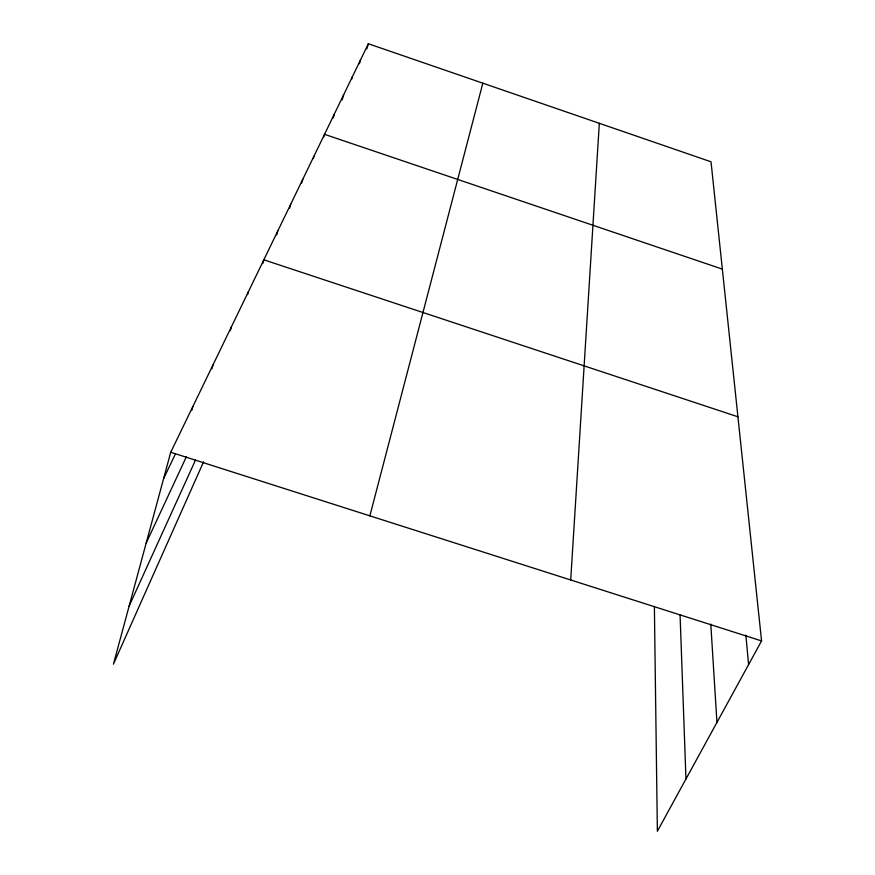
<?xml version="1.0" encoding="UTF-8"?>
<svg xmlns="http://www.w3.org/2000/svg" width="875" height="875" viewBox="0 0 875 875"><rect width="100%" height="100%" fill="white"/><g stroke="black" fill="none" stroke-linecap="round" stroke-linejoin="round"><path stroke-width="1.31" d="M570.708 579.972L599.331 123.309M369.873 515.845L482.836 83.18M654.38 606.528L657.366 831.25L761.567 640.916L711.025 161.787L368.353 43.75L170.734 452.266L113.433 664.169L203.569 461.825M191.811 410.353L192.872 406.503M211.914 368.802L213.008 364.864M230.333 330.652L231.405 326.834M247.548 294.547L248.292 291.933M262.741 263.627L263.823 259.82L737.92 416.784M276.642 234.916L277.769 230.989M289.614 208.053L290.719 204.225M301.689 183.039L302.772 179.32M313.261 158.637L314.016 156.067M323.794 136.839L324.538 134.323L722.345 269.117M333.233 117.863L334.392 113.936M342.147 99.903L343.656 94.795M351.63 79.264L352.373 76.781M359.417 63.711L360.588 59.795M366.822 48.858L368.353 43.75M129.128 606.112L195.475 460.141M146.158 543.134L186.331 456.838M163.581 478.702L175.295 454.212M170.734 452.266L761.567 640.916M745.872 635.13L748.595 664.606M710.795 624.116L716.953 722.411M680.072 614.862L685.967 779.002"/></g></svg>
